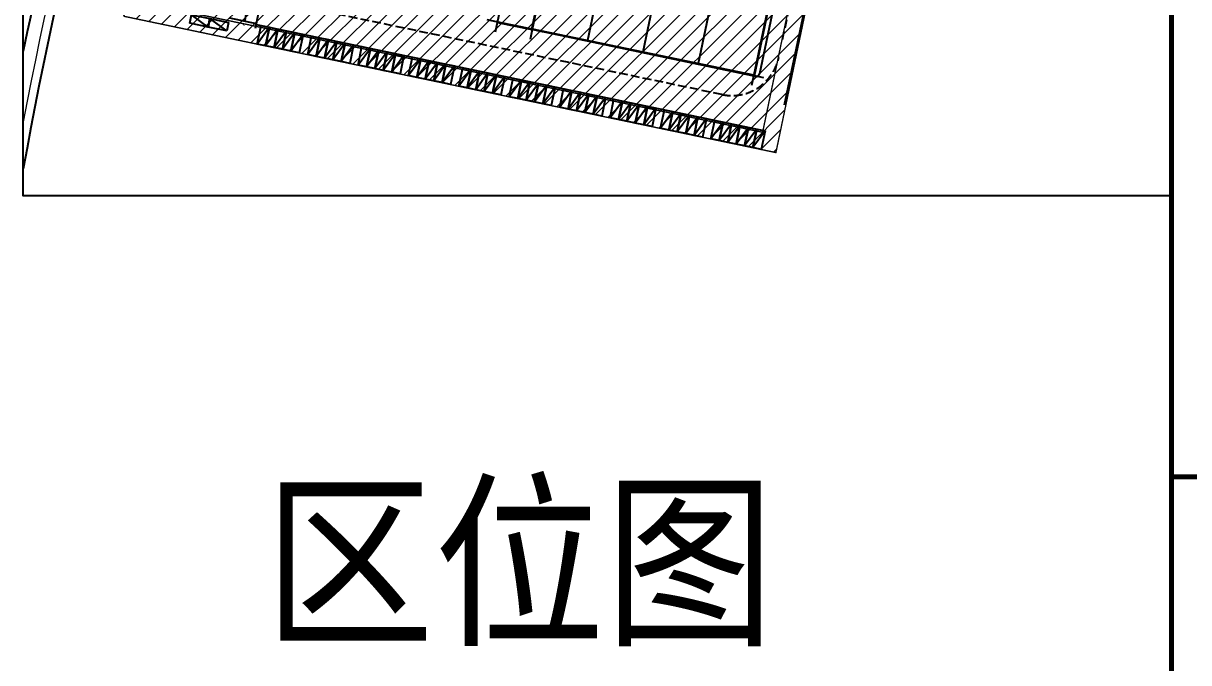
# Model space of a CAD drawing. Extents: x 1738711 to 2346805, y 1189731 to 2516152.
# Drawn here: x 2004037 to 2012864, y 1625850 to 1630696 of the extents above; entities that cross this region are included whole.
import ezdxf
from ezdxf.enums import TextEntityAlignment as Align

# ---------------------------------------------------------------- set-up
doc = ezdxf.new("R2010")
doc.units = 0
doc.header["$LTSCALE"] = 1000
doc.header["$MEASUREMENT"] = 0
for name, pattern in [('ACAD_ISO04W100', [30.5, 24, -3, 0.5, -3]), ('DASH', [0.35, 0.25, -0.1]), ('DASHDOT', [25.4, 12.7, -6.35, 0, -6.35]), ('DOTE', [2.42, 2, -0.2, 0.02, -0.2])]:
    doc.linetypes.add(name, pattern=pattern)
for name, color, linetype in [('DL-道路分隔带', 3, 'Continuous'), ('DL-道路沿石边线', 40, 'Continuous'), ('DL-道路范围边线', 7, 'Continuous'), ('DOTE', 1, 'Continuous'), ('PUB_TEXT', 7, 'Continuous'), ('TK', 4, 'Continuous'), ('建筑', 2, 'Continuous'), ('建筑控制线', 144, 'DASH'), ('红线', 1, 'ACAD_ISO04W100'), ('车位', 5, 'DASH'), ('道路', 57, 'DASHDOT'), ('道路中心线', 1, 'Continuous'), ('非机动车位', 5, 'Continuous')]:
    doc.layers.add(name, color=color, linetype=linetype)
doc.layers.add('填充', color=252, linetype='Continuous', lineweight=5)
doc.styles.add('宋体', font='SIMSUN.TTF', dxfattribs={"width": 0.75})
doc.styles.add('黑体', font='simhei_0.ttf', dxfattribs={"width": 0.9})

# ---------------------------------------------------------------- blocks, each defined once
blk = doc.blocks.new('herahgerahreahre')
at = {"layer": '填充'}
h = blk.add_hatch(dxfattribs=at)
h.set_pattern_fill('ANSI31,_O', color=256, scale=2)
h.set_pattern_definition([(45, (0, 0), (-2.2450640303, 2.2450640303), [])])
edge = h.paths.add_edge_path()
edge.add_line((519004.05, 3420617.66), (519185.57, 3420579.69))
edge.add_line((519185.57, 3420579.69), (519156.59, 3420441.15))
edge.add_line((519156.59, 3420441.15), (518966.61, 3420480.89))
edge.add_arc((520373.41, 3420169.26), 1440.9, 161.86873, 167.50964, ccw=False)
at = {"color": 8}
blk.add_lwpolyline([(518937.37, 3420848.58), (519271.81, 3420848.58), (519271.81, 3420428.58), (518937.37, 3420428.58)], close=True, dxfattribs=at)
at = {"layer": 'DL-道路分隔带', "color": 8}
blk.add_arc((520285.64, 3420193.37), 1376.51, 153.14733, 168.37588, dxfattribs=at)
at = {"layer": 'DL-道路沿石边线', "color": 8, "lineweight": 0}
blk.add_arc((520285.64, 3420193.37), 1372.51, 152.99093, 169.21771, dxfattribs=at)
at = {"layer": 'DL-道路范围边线', "color": 8}
blk.add_arc((520285.64, 3420193.37), 1370.01, 153.38808, 169.78129, dxfattribs=at)
at = {"layer": 'DOTE', "color": 8, "linetype": 'DOTE'}
for p, q in [((519078.45, 3420478.58), (519072.48, 3420479.83)), ((519076.03, 3420482.15), (519074.8, 3420476.28)), ((519086.21, 3420480.02), (519084.98, 3420474.15)), ((519082.66, 3420477.7), (519088.53, 3420476.47)), ((519150.71, 3420466.53), (519149.48, 3420460.66)), ((519153.04, 3420462.98), (519147.16, 3420464.21))]:
    blk.add_line(p, q, dxfattribs=at)
at = {"layer": '建筑', "color": 8}
for points in [[(519110.25, 3420595.45), (519175.05, 3420581.89), (519150.27, 3420463.46), (519085.48, 3420477.01)], [(519110.41, 3420595.21), (519174.81, 3420581.74), (519150.12, 3420463.69), (519085.71, 3420477.17)]]:
    blk.add_lwpolyline(points, close=True, dxfattribs=at)
for points in [[(519126.36, 3420591.87), (519101.67, 3420473.83)], [(519142.51, 3420588.49), (519117.82, 3420470.45)], [(519158.66, 3420585.12), (519133.97, 3420467.07)], [(519075.49, 3420479.1), (519085.48, 3420477.01)], [(519075.53, 3420479.29), (519085.52, 3420477.21)]]:
    blk.add_lwpolyline(points, dxfattribs=at)
at = {"layer": '建筑控制线', "color": 8, "linetype": 'DASH', "ltscale": 5, "const_width": 0.4}
blk.add_lwpolyline([(519091.33, 3420811.97, 0.064975), (518972.58, 3420484.75), (519152.72, 3420447.07), (519220.5, 3420771.14)], format="xyb", dxfattribs=at)
at = {"layer": '红线', "color": 8, "linetype": 'DOTE', "ltscale": 0.001, "const_width": 0.4}
blk.add_lwpolyline([(519004.05, 3420617.66), (519185.57, 3420579.69), (519156.59, 3420441.15), (518966.61, 3420480.89, -0.024618), (519004.05, 3420617.66)], format="xyb", dxfattribs=at)
at = {"layer": '车位', "color": 8}
for points in [[(518991.23, 3420477.75), (518985.85, 3420478.88), (518986.36, 3420481.32), (518991.74, 3420480.2)], [(518996.61, 3420476.62), (518991.23, 3420477.75), (518991.74, 3420480.2), (518997.13, 3420479.07)], [(519009.09, 3420477.66), (519007.96, 3420472.28), (519005.52, 3420472.79), (519006.64, 3420478.17)], [(519011.54, 3420477.15), (519010.41, 3420471.76), (519007.96, 3420472.28), (519009.09, 3420477.66)], [(519013.99, 3420476.64), (519012.86, 3420471.25), (519010.41, 3420471.76), (519011.54, 3420477.15)], [(519016.43, 3420476.12), (519015.31, 3420470.74), (519012.86, 3420471.25), (519013.99, 3420476.64)], [(519018.88, 3420475.61), (519017.75, 3420470.23), (519015.31, 3420470.74), (519016.43, 3420476.12)], [(519023.77, 3420474.59), (519022.65, 3420469.2), (519020.2, 3420469.72), (519021.33, 3420475.1)], [(519026.22, 3420474.08), (519025.09, 3420468.69), (519022.65, 3420469.2), (519023.77, 3420474.59)], [(519028.67, 3420473.56), (519027.54, 3420468.18), (519025.09, 3420468.69), (519026.22, 3420474.08)], [(519031.11, 3420473.05), (519029.99, 3420467.67), (519027.54, 3420468.18), (519028.67, 3420473.56)], [(519033.56, 3420472.54), (519032.44, 3420467.16), (519029.99, 3420467.67), (519031.11, 3420473.05)], [(519038.46, 3420471.52), (519037.33, 3420466.13), (519034.88, 3420466.65), (519036.01, 3420472.03)], [(519040.9, 3420471.01), (519039.78, 3420465.62), (519037.33, 3420466.13), (519038.46, 3420471.52)], [(519043.35, 3420470.49), (519042.22, 3420465.11), (519039.78, 3420465.62), (519040.9, 3420471.01)], [(519045.8, 3420469.98), (519044.67, 3420464.6), (519042.22, 3420465.11), (519043.35, 3420470.49)], [(519048.24, 3420469.47), (519047.12, 3420464.09), (519044.67, 3420464.6), (519045.8, 3420469.98)], [(519053.14, 3420468.45), (519052.01, 3420463.06), (519049.56, 3420463.57), (519050.69, 3420468.96)], [(519055.58, 3420467.93), (519054.46, 3420462.55), (519052.01, 3420463.06), (519053.14, 3420468.45)], [(519058.03, 3420467.42), (519056.91, 3420462.04), (519054.46, 3420462.55), (519055.58, 3420467.93)], [(519060.48, 3420466.91), (519059.35, 3420461.53), (519056.91, 3420462.04), (519058.03, 3420467.42)], [(519062.93, 3420466.4), (519061.8, 3420461.02), (519059.35, 3420461.53), (519060.48, 3420466.91)], [(519067.82, 3420465.37), (519066.69, 3420459.99), (519064.25, 3420460.5), (519065.37, 3420465.89)], [(519070.27, 3420464.86), (519069.14, 3420459.48), (519066.69, 3420459.99), (519067.82, 3420465.37)], [(519072.71, 3420464.35), (519071.59, 3420458.97), (519069.14, 3420459.48), (519070.27, 3420464.86)], [(519075.16, 3420463.84), (519074.03, 3420458.46), (519071.59, 3420458.97), (519072.71, 3420464.35)], [(519077.61, 3420463.33), (519076.48, 3420457.94), (519074.03, 3420458.46), (519075.16, 3420463.84)], [(519082.5, 3420462.3), (519081.38, 3420456.92), (519078.93, 3420457.43), (519080.06, 3420462.82)], [(519084.95, 3420461.79), (519083.82, 3420456.41), (519081.38, 3420456.92), (519082.5, 3420462.3)], [(519087.4, 3420461.28), (519086.27, 3420455.9), (519083.82, 3420456.41), (519084.95, 3420461.79)], [(519089.84, 3420460.77), (519088.72, 3420455.38), (519086.27, 3420455.9), (519087.4, 3420461.28)], [(519092.29, 3420460.26), (519091.16, 3420454.87), (519088.72, 3420455.38), (519089.84, 3420460.77)], [(519097.18, 3420459.23), (519096.06, 3420453.85), (519093.61, 3420454.36), (519094.74, 3420459.74)], [(519099.63, 3420458.72), (519098.51, 3420453.34), (519096.06, 3420453.85), (519097.18, 3420459.23)], [(519102.08, 3420458.21), (519100.95, 3420452.82), (519098.51, 3420453.34), (519099.63, 3420458.72)], [(519104.53, 3420457.7), (519103.4, 3420452.31), (519100.95, 3420452.82), (519102.08, 3420458.21)], [(519106.97, 3420457.18), (519105.85, 3420451.8), (519103.4, 3420452.31), (519104.53, 3420457.7)], [(519111.87, 3420456.16), (519110.74, 3420450.78), (519108.29, 3420451.29), (519109.42, 3420456.67)], [(519114.31, 3420455.65), (519113.19, 3420450.27), (519110.74, 3420450.78), (519111.87, 3420456.16)], [(519116.76, 3420455.14), (519115.63, 3420449.75), (519113.19, 3420450.27), (519114.31, 3420455.65)], [(519119.21, 3420454.62), (519118.08, 3420449.24), (519115.63, 3420449.75), (519116.76, 3420455.14)], [(519121.65, 3420454.11), (519120.53, 3420448.73), (519118.08, 3420449.24), (519119.21, 3420454.62)], [(519126.55, 3420453.09), (519125.42, 3420447.71), (519122.98, 3420448.22), (519124.1, 3420453.6)], [(519129, 3420452.58), (519127.87, 3420447.19), (519125.42, 3420447.71), (519126.55, 3420453.09)], [(519131.44, 3420452.07), (519130.32, 3420446.68), (519127.87, 3420447.19), (519129, 3420452.58)], [(519133.89, 3420451.55), (519132.76, 3420446.17), (519130.32, 3420446.68), (519131.44, 3420452.07)], [(519136.34, 3420451.04), (519135.21, 3420445.66), (519132.76, 3420446.17), (519133.89, 3420451.55)], [(519141.23, 3420450.02), (519140.1, 3420444.63), (519137.66, 3420445.15), (519138.78, 3420450.53)], [(519143.68, 3420449.51), (519142.55, 3420444.12), (519140.1, 3420444.63), (519141.23, 3420450.02)], [(519146.12, 3420448.99), (519145, 3420443.61), (519142.55, 3420444.12), (519143.68, 3420449.51)], [(519148.57, 3420448.48), (519147.45, 3420443.1), (519145, 3420443.61), (519146.12, 3420448.99)], [(519151.02, 3420447.97), (519149.89, 3420442.59), (519147.45, 3420443.1), (519148.57, 3420448.48)], [(519153.47, 3420447.46), (519152.34, 3420442.07), (519149.89, 3420442.59), (519151.02, 3420447.97)]]:
    blk.add_lwpolyline(points, close=True, dxfattribs=at)
for points in [[(518991.23, 3420477.75), (518986.36, 3420481.32)], [(518996.61, 3420476.62), (518991.74, 3420480.2)], [(519009.09, 3420477.66), (519005.52, 3420472.79)], [(519011.54, 3420477.15), (519007.96, 3420472.28)], [(519013.99, 3420476.64), (519010.41, 3420471.76)], [(519016.43, 3420476.12), (519012.86, 3420471.25)], [(519018.88, 3420475.61), (519015.31, 3420470.74)], [(519023.77, 3420474.59), (519020.2, 3420469.72)], [(519026.22, 3420474.08), (519022.65, 3420469.2)], [(519028.67, 3420473.56), (519025.09, 3420468.69)], [(519031.11, 3420473.05), (519027.54, 3420468.18)], [(519033.56, 3420472.54), (519029.99, 3420467.67)], [(519038.46, 3420471.52), (519034.88, 3420466.65)], [(519040.9, 3420471.01), (519037.33, 3420466.13)], [(519043.35, 3420470.49), (519039.78, 3420465.62)], [(519045.8, 3420469.98), (519042.22, 3420465.11)], [(519048.24, 3420469.47), (519044.67, 3420464.6)], [(519053.14, 3420468.45), (519049.56, 3420463.57)], [(519055.58, 3420467.93), (519052.01, 3420463.06)], [(519058.03, 3420467.42), (519054.46, 3420462.55)], [(519060.48, 3420466.91), (519056.91, 3420462.04)], [(519062.93, 3420466.4), (519059.35, 3420461.53)], [(519067.82, 3420465.37), (519064.25, 3420460.5)], [(519070.27, 3420464.86), (519066.69, 3420459.99)], [(519072.71, 3420464.35), (519069.14, 3420459.48)], [(519075.16, 3420463.84), (519071.59, 3420458.97)], [(519077.61, 3420463.33), (519074.03, 3420458.46)], [(519082.5, 3420462.3), (519078.93, 3420457.43)], [(519084.95, 3420461.79), (519081.38, 3420456.92)], [(519087.4, 3420461.28), (519083.82, 3420456.41)], [(519089.84, 3420460.77), (519086.27, 3420455.9)], [(519092.29, 3420460.26), (519088.72, 3420455.38)], [(519097.18, 3420459.23), (519093.61, 3420454.36)], [(519099.63, 3420458.72), (519096.06, 3420453.85)], [(519102.08, 3420458.21), (519098.51, 3420453.34)], [(519104.53, 3420457.7), (519100.95, 3420452.82)], [(519106.97, 3420457.18), (519103.4, 3420452.31)], [(519111.87, 3420456.16), (519108.29, 3420451.29)], [(519114.31, 3420455.65), (519110.74, 3420450.78)], [(519116.76, 3420455.14), (519113.19, 3420450.27)], [(519119.21, 3420454.62), (519115.63, 3420449.75)], [(519121.65, 3420454.11), (519118.08, 3420449.24)], [(519126.55, 3420453.09), (519122.98, 3420448.22)], [(519129, 3420452.58), (519125.42, 3420447.71)], [(519131.44, 3420452.07), (519127.87, 3420447.19)], [(519133.89, 3420451.55), (519130.32, 3420446.68)], [(519136.34, 3420451.04), (519132.76, 3420446.17)], [(519141.23, 3420450.02), (519137.66, 3420445.15)], [(519143.68, 3420449.51), (519140.1, 3420444.63)], [(519146.12, 3420448.99), (519142.55, 3420444.12)], [(519148.57, 3420448.48), (519145, 3420443.61)], [(519151.02, 3420447.97), (519147.45, 3420443.1)], [(519153.47, 3420447.46), (519149.89, 3420442.59)]]:
    blk.add_lwpolyline(points, dxfattribs=at)
at = {"layer": '道路', "color": 8, "linetype": 'ByBlock', "ltscale": 0.01}
for p, q in [((519159.14, 3420455.06), (519226.36, 3420776.39)), ((519176.21, 3420580.63), (519151.85, 3420464.15)), ((519004.96, 3420477.43), (519006.94, 3420486.9)), ((518997.41, 3420480.41), (519005.24, 3420478.77)), ((519005.18, 3420478.48), (519153.47, 3420447.46))]:
    blk.add_line(p, q, dxfattribs=at)
at = {"layer": '道路中心线', "color": 8, "linetype": 'DASH', "ltscale": 0.01}
for p, q in [((519027.37, 3420601.65), (519001.53, 3420478.15)), ((519158.53, 3420474.09), (519178.59, 3420570.02)), ((519140.87, 3420458.06), (519003.35, 3420486.83))]:
    blk.add_line(p, q, dxfattribs=at)
blk.add_arc((519143.74, 3420471.77), 14, 258.185, 348.185, dxfattribs=at)
at = {"layer": '非机动车位', "color": 8}
blk.add_line((519150.18, 3420463.48), (519150.67, 3420463.37), dxfattribs=at)
blk.add_arc((519150.87, 3420464.35), 1, 258.185, 348.185, dxfattribs=at)
blk = doc.blocks.new('资质')
at = {"layer": 'TK', "color": 7, "const_width": 25}
blk.add_lwpolyline([(250, 8700), (6750, 8700), (6750, 0), (250, 0)], close=True, dxfattribs=at)
blk = doc.blocks.new('hjashrtahreahe')
at = {"layer": 'TK', "color": 7, "const_width": 25}
for points in [[(76600, 58400), (76600, 1000)], [(76600, 49700), (83100, 49700)]]:
    blk.add_lwpolyline(points, dxfattribs=at)
at = {"layer": 'TK', "color": 1}
blk.add_blockref('资质', (76350, 49700), dxfattribs=at)
at = {"layer": 'TK', "style": '宋体', "width": 0.75}
for tag, height, p in [('项目负责人', 350, (6002.9, 57088.7)), ('专业负责人', 350, (6002.9, 56223.7)), ('设计人', 350, (6002.9, 55419.4)), ('版号1', 250, (77303.9, 22193.4)), ('时间1', 250, (82405.3, 22193.4)), ('版号2', 250, (77303.9, 21593.4)), ('时间2', 250, (82405.3, 21593.4)), ('版号3', 250, (77303.9, 20993.4)), ('时间3', 250, (82405.3, 20993.4)), ('建筑会签', 0.0001, (78977.9, 2403.2)), ('电气会签', 0.0001, (82127.9, 2403.2)), ('结构会签', 0.0001, (78977.9, 1803.2)), ('暖通会签', 0.0001, (82127.9, 1803.2)), ('给排水会签', 0.0001, (78977.9, 1249.5)), ('智能化会签', 0.0001, (82127.9, 1249.5))]:
    blk.add_attdef(tag, text='', height=height, dxfattribs=at).set_placement(p, align=Align.CENTER)
for tag, p in [('合作设计单位', (80815.9, 48985.9)), ('版号说明1', (79853.9, 22318.2)), ('版号说明2', (79853.9, 21718.2)), ('版号说明3', (79853.9, 21118.2)), ('浙江绿储科技有限公司', (80545.2, 16035.9)), ('百兆瓦级集中式熔盐储能关键', (80545.2, 14953.2)), ('设备研发及制造基地项目', (80545.2, 14603.3)), ('1#研发楼', (80545.2, 13635.9)), ('图名', (80545.2, 12435.9)), ('工程编号', (78977.9, 11460.9)), ('子项编号', (82127.9, 11460.9)), ('建筑', (78977.9, 10710.9)), ('图号', (82127.9, 10710.9)), ('施工图', (78977.9, 9960.9)), ('2023.03', (82127.9, 9960.9)), ('审定', (79352.9, 8460.9)), ('审核', (79352.9, 7710.9)), ('工程负责', (79352.9, 6960.9)), ('专业负责', (79352.9, 6210.9)), ('设计', (79352.9, 5460.9)), ('制图', (79352.9, 4710.9)), ('校对', (79352.9, 3960.9))]:
    blk.add_attdef(tag, text='', height=250, dxfattribs=at).set_placement(p, align=Align.MIDDLE_CENTER)

msp = doc.modelspace()

# ---------------------------------------------------------------- block references
for name, p, xscale, yscale, zscale in [('hjashrtahreahe', (1897833.1, 1552709.1), 1.5, 1.5, 1.5), ('herahgerahreahre', (-11488334, -87301754.1), 26, 26, 26)]:
    msp.add_blockref(name, p, dxfattribs=dict(xscale=xscale, yscale=yscale, zscale=zscale))

# ---------------------------------------------------------------- texts
at = {"layer": 'PUB_TEXT', "color": 7, "style": '黑体', "width": 0.9}
msp.add_text('区位图', height=1051.48, dxfattribs=at).set_placement((2005857.8, 1626088.9))

doc.saveas('drawing.dxf')
